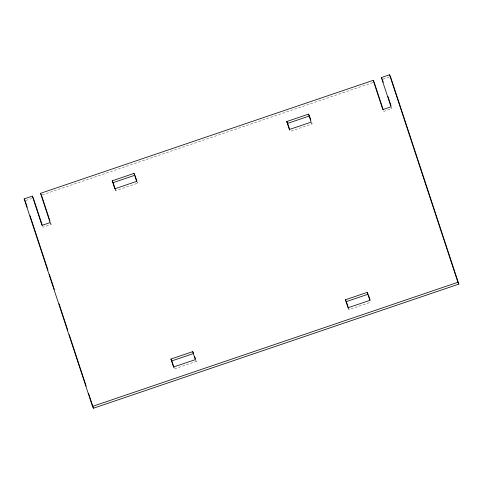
<?xml version="1.0" encoding="UTF-8"?>
<svg xmlns="http://www.w3.org/2000/svg" width="483" height="483" viewBox="0 0 483 483"><rect width="100%" height="100%" fill="white"/><g stroke="black" fill="none" stroke-linecap="round" stroke-linejoin="round"><path stroke-width="0.36" stroke-dasharray="2.42 1.81" d="M25.792 200.487L31.926 198.404M42.184 194.921L373.425 82.406M383.001 79.152L389.135 77.069M115.135 189.408L115.775 190.628L137.589 183.22L137.148 181.886M311.668 122.61L312.103 123.938L290.289 131.352L289.649 130.132M50.637 222.995L51.107 224.426L42.927 227.203L41.967 225.38M174.484 368.867L196.297 361.459L195.863 360.125M348.044 307.762L348.998 309.591L370.811 302.177M391.001 106.821L391.961 108.645L383.78 111.428L382.82 109.599M311.463 122.724L312.103 123.938M136.949 182L137.589 183.22M195.337 359.63L196.297 361.459M50.147 222.597L51.107 224.426M348.563 308.257L348.998 309.591M115.334 189.3L115.775 190.628"/><path stroke-width="0.72" d="M32.331 196.116L41.967 225.38L50.147 222.597L40.512 193.333L373.184 80.335L382.82 109.599L391.001 106.821L381.359 77.558L389.54 74.78L390.499 76.604L458.85 284.107L93.461 408.22L92.501 406.396L24.15 198.893L32.331 196.116L33.291 197.939L42.22 225.06M112.189 180.823L134.002 173.409L134.956 175.238L113.143 182.646L112.189 180.823L114.815 188.805L136.629 181.391L134.002 173.409M286.703 121.541L308.516 114.133L309.476 115.956L287.663 123.37L286.703 121.541L289.329 129.522L311.143 122.114L308.516 114.133M192.711 351.648L195.337 359.63L173.524 367.044L170.897 359.062L192.711 351.648L193.351 352.868M367.225 292.372L369.857 300.354L348.044 307.762L345.411 299.78L367.225 292.372L367.865 293.592M170.897 359.062L171.857 360.886L193.671 353.478M345.411 299.78L346.371 301.609L368.185 294.195M92.501 406.396L457.89 282.283L458.85 284.107M381.359 77.558L382.319 79.381M373.184 80.335L374.138 82.164L383.309 109.997M40.512 193.333L41.152 194.552M24.15 198.893L24.79 200.113M389.54 74.78L457.89 282.283M382.554 80.1L383.26 82.237M387.964 96.515L391.019 105.789M309.694 116.626L310.786 119.947M368.626 295.53L370.159 300.185M287.663 123.37L289.631 129.353M346.371 301.609L348.34 307.593M135.18 175.903L136.93 181.222M194.764 356.804L195.422 358.797M113.143 182.646L115.334 189.3M171.857 360.886L174.043 367.539M41.472 195.162L49.93 220.858M25.11 200.717L27.229 207.159M30.061 215.744L47.968 270.124M49.387 274.416L54.331 289.444M59.047 303.753L67.771 330.227M69.184 334.52L86.149 386.038M88.51 393.192L93.461 408.22"/></g></svg>
